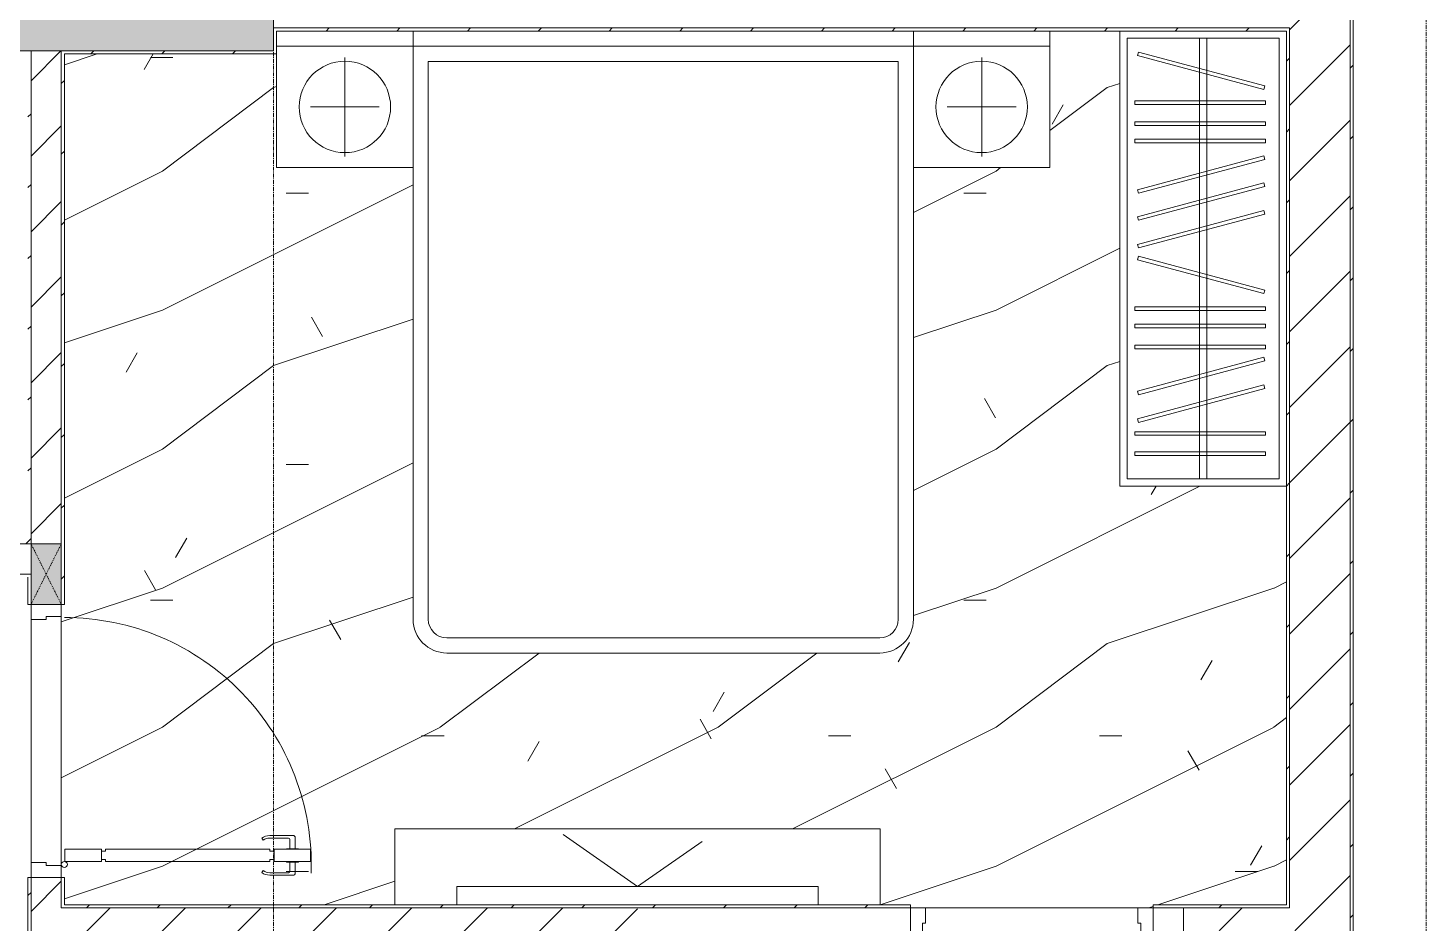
# Model space of a CAD drawing. Header units: millimetres. Extents: x 5357 to 259384, y -16348 to 109893.
# Drawn here: x 38043 to 42653, y 66887 to 69837 of the extents above; entities that cross this region are included whole.
import ezdxf

# ---------------------------------------------------------------- set-up
doc = ezdxf.new("R2010")
doc.units = ezdxf.units.MM
doc.linetypes.add('Dash', pattern=[6, 3, -3])
doc.linetypes.add('Grid Line', pattern=[22.225, 12.7, -3.175, 3.175, -3.175])
for name, color, linetype, lineweight in [('0-1', 7, 'Continuous', 5), ('A-DETL-GENF-1', 53, 'Continuous', 9), ('A-DOOR-1', 254, 'Continuous', 9), ('A-DOOR-2', 53, 'Continuous', 9), ('A-FLOR-1', 53, 'Continuous', 9), ('A-FLOR-PATT-1', 10, 'Continuous', 9), ('A-WALL-1', 9, 'Continuous', 18), ('A-WALL-2', 53, 'Continuous', 9), ('A-WALL-3', 113, 'Continuous', 18), ('A-WALL-PATT', 111, 'Continuous', 9), ('A-WALL-PATT-1', 10, 'Continuous', 9), ('A-WALL-PATT-2', 53, 'Continuous', 9), ('I-FURN-1', 254, 'Continuous', 9), ('I-WALL-1', 9, 'Continuous', 18), ('I-WALL-3', 2, 'Continuous', 18), ('S-COLS-1', 253, 'Continuous', 5), ('S-COLS-2', 9, 'Continuous', 18), ('S-COLS-3', 53, 'Continuous', 9), ('S-COLS-4', 254, 'Continuous', 9), ('S-COLS-HDLN-1', 53, 'Dash', 9), ('S-GRID-1', 1, 'Grid Line', 9)]:
    doc.layers.add(name, color=color, linetype=linetype, lineweight=lineweight)
pattern_1 = [(45, (0, 0), (-116.67262, 116.67262), [])]
pattern_2 = [(45, (0, 0), (-124.4508, 124.4508), [])]

# ---------------------------------------------------------------- blocks, each defined once
blk = doc.blocks.new('NCV_TKTC_KET CAU_rvt-1-TKCS_MB CẢNH QUAN CÂY XANH')
at = {"layer": 'S-COLS-1'}
blk.add_hatch(color=256, dxfattribs=at).paths.add_polyline_path([(38852.6, 69761.9), (38852.6, 70111.9), (37552.6, 70111.9), (37552.6, 69761.9), (38644.1, 69761.9)])
at = {"layer": 'S-COLS-2'}
for p, q in [((38852.6, 69761.9), (38852.6, 70111.9)), ((37552.6, 69761.9), (38852.6, 69761.9))]:
    blk.add_line(p, q, dxfattribs=at)
blk = doc.blocks.new('DOOR_CW_01 CANH MO-PANEL KINH - DIW_01-900x2200-CỬA GỖ VÂN LAMINATE-553375-TKCS_MB CẢNH QUAN CÂY XANH')
at = {"layer": 'A-DETL-GENF-1'}
for p, q in [((-397, -182), (-397, -62)), ((-397, -62), (-357, -62)), ((-357, -62), (-357, -182)), ((-357, -182), (-397, -182)), ((-391, -196), (-391, -182)), ((-391, -182), (-363, -182)), ((-363, -182), (-363, -196)), ((-397, -196), (-391, -196)), ((-397, -738), (-397, -196)), ((-357, -196), (-363, -196)), ((-357, -196), (-357, -738)), ((-442, -737), (-442, -816.5)), ((-434, -799.5), (-434, -737)), ((-433.9, -711.2), (-427.3, -715.8)), ((-320.1, -711.2), (-326.7, -715.8)), ((-320, -799.5), (-320, -737)), ((-312, -737), (-312, -816.5)), ((-397, -738), (-391, -738)), ((-357, -752), (-397, -752)), ((-397, -752), (-397, -872)), ((-391, -752), (-391, -738)), ((-363, -752), (-391, -752)), ((-357, -738), (-363, -738)), ((-363, -738), (-363, -752)), ((-357, -872), (-357, -752)), ((-399, -820.5), (-438, -820.5)), ((-399, -803.5), (-430, -803.5)), ((-399, -792.2), (-399, -831.8)), ((-397, -792.2), (-399, -792.2)), ((-397, -792.2), (-397, -831.8)), ((-357, -792.2), (-357, -831.8)), ((-357, -792.2), (-355, -792.2)), ((-355, -792.2), (-355, -831.8)), ((-355, -803.5), (-324, -803.5)), ((-355, -820.5), (-316, -820.5)), ((-399, -831.8), (-397, -831.8)), ((-397, -872), (-357, -872)), ((-355, -831.8), (-357, -831.8))]:
    blk.add_line(p, q, dxfattribs=at)
blk.add_circle((-407, -60), 10, dxfattribs=at)
for centre, radius, start, end in [((-407, -60), 814, 268, 0), ((-397, -737), 45, 145, 180), ((-397, -737), 37, 145, 180), ((-357, -737), 37, 0, 35), ((-357, -737), 45, 360, 35), ((-438, -816.5), 4, 180, 270), ((-430, -799.5), 4, 180, 270), ((-324, -799.5), 4, 270, 0), ((-316, -816.5), 4, 270, 0)]:
    blk.add_arc(centre, radius, start, end, dxfattribs=at)
at = {"layer": 'A-DOOR-2'}
for p, q in [((-450, -50), (-450, 50)), ((-450, 50), (-400, 50)), ((-400, 50), (-400, 0)), ((400, 0), (400, 50)), ((400, 50), (450, 50)), ((450, 50), (450, -50)), ((-410, 0), (-410, -50)), ((-400, 0), (-410, 0)), ((410, 0), (400, 0)), ((410, -50), (410, 0)), ((-410, -50), (-450, -50)), ((-407, -50), (-382, -50)), ((450, -50), (410, -50))]:
    blk.add_line(p, q, dxfattribs=at)
blk = doc.blocks.new('DOOR_CW_01 CANH MO-PANEL KINH - DIG_02-800x2200-CỬA NHÔM KÍNH-400864-TKCS_MB CẢNH QUAN CÂY XANH')
at = {"layer": 'A-DETL-GENF-1'}
for p, q in [((-347, 772), (-307, 772)), ((-347, 652), (-347, 772)), ((-307, 772), (-307, 652)), ((-392, 637), (-392, 716.5)), ((-349, 720.5), (-388, 720.5)), ((-384, 699.5), (-384, 637)), ((-349, 703.5), (-380, 703.5)), ((-349, 731.8), (-347, 731.8)), ((-349, 692.2), (-349, 731.8)), ((-347, 692.2), (-349, 692.2)), ((-347, 692.2), (-347, 731.8)), ((-307, 692.2), (-307, 731.8)), ((-305, 731.8), (-307, 731.8)), ((-307, 692.2), (-305, 692.2)), ((-305, 692.2), (-305, 731.8)), ((-305, 720.5), (-266, 720.5)), ((-305, 703.5), (-274, 703.5)), ((-270, 699.5), (-270, 637)), ((-262, 637), (-262, 716.5)), ((-307, 652), (-347, 652)), ((-313, 652), (-341, 652)), ((-341, 652), (-341, 638)), ((-313, 638), (-313, 652)), ((-383.9, 611.2), (-377.3, 615.8)), ((-347, 638), (-341, 638)), ((-347, 638), (-347, 196)), ((-307, 638), (-313, 638)), ((-307, 196), (-307, 638)), ((-270.1, 611.2), (-276.7, 615.8)), ((-347, 196), (-341, 196)), ((-341, 196), (-341, 182)), ((-307, 196), (-313, 196)), ((-313, 182), (-313, 196)), ((-307, 182), (-347, 182)), ((-347, 182), (-347, 62)), ((-341, 182), (-313, 182)), ((-307, 62), (-307, 182)), ((-347, 62), (-307, 62))]:
    blk.add_line(p, q, dxfattribs=at)
blk.add_circle((-357, 60), 10, dxfattribs=at)
for centre, radius, start, end in [((-357, 60), 714, 360, 92), ((-388, 716.5), 4, 90, 180), ((-380, 699.5), 4, 90, 180), ((-274, 699.5), 4, 0, 90), ((-266, 716.5), 4, 0, 90), ((-347, 637), 45, 180, 215), ((-347, 637), 37, 180, 215), ((-307, 637), 37, 325, 0), ((-307, 637), 45, 325, 0)]:
    blk.add_arc(centre, radius, start, end, dxfattribs=at)
at = {"layer": 'A-DOOR-2'}
for p, q in [((-360, 50), (-400, 50)), ((-400, 50), (-400, -50)), ((-360, 0), (-360, 50)), ((-357, 50), (-332, 50)), ((400, 50), (360, 50)), ((360, 50), (360, 0)), ((400, -50), (400, 50)), ((-350, 0), (-360, 0)), ((-350, -50), (-350, 0)), ((360, 0), (350, 0)), ((350, 0), (350, -50)), ((-400, -50), (-350, -50)), ((350, -50), (400, -50))]:
    blk.add_line(p, q, dxfattribs=at)
blk = doc.blocks.new('G1_SOF - BO TRU - 100x200-V75-TKCS_MB CẢNH QUAN CÂY XANH')
at = {"layer": 'S-COLS-3'}
blk.add_hatch(color=256, dxfattribs=at).paths.add_polyline_path([(-50, -100), (50, -100), (50, 100), (-50, 100)])
at = {"layer": 'S-COLS-2'}
for p, q in [((50, 100), (-50, 100)), ((-50, 100), (-50, -100)), ((50, -100), (50, 100))]:
    blk.add_line(p, q, dxfattribs=at)
at = {"layer": 'S-COLS-HDLN-1'}
for p, q in [((50, 100), (-50, -100)), ((-50, 100), (50, -100))]:
    blk.add_line(p, q, dxfattribs=at)
blk = doc.blocks.new('GIUONG NGU-2TAB-1600x2000 - GIUONG NGU-2TAB-1600x2000-842839-TKCS_MB CẢNH QUAN CÂY XANH')
at = {"layer": 'I-FURN-1'}
for p, q in [((8.5, 0), (8.5, -50)), ((458.5, -50), (458.5, 0)), ((458.5, 0), (458.5, -50)), ((2108.2, -50), (2108.2, 0)), ((2108.2, 0), (2108.2, -50)), ((2558.2, -50), (2558.2, 0)), ((458.5, -50), (8.5, -50)), ((8.5, -50), (8.5, -450.3)), ((8.5, -50), (458.5, -50)), ((458.5, -50), (8.5, -50)), ((8.5, -50), (8.5, -450.3)), ((233.5, -86.8), (233.5, -413.5)), ((458.5, -450.3), (458.5, -50)), ((2108.2, -50), (458.5, -50)), ((458.5, -50), (458.5, -1938.9)), ((458.5, -50), (2108.2, -50)), ((458.5, -1938.9), (458.5, -50)), ((458.5, -450.3), (458.5, -50)), ((458.5, -50), (2108.2, -50)), ((2558.2, -50), (2108.2, -50)), ((2108.2, -50), (2108.2, -450.3)), ((2108.2, -1938.9), (2108.2, -50)), ((2108.2, -50), (2558.2, -50)), ((2108.2, -50), (2558.2, -50)), ((2108.2, -450.3), (2108.2, -50)), ((2108.2, -50), (2108.2, -1938.9)), ((2333.2, -86.8), (2333.2, -413.5)), ((2558.2, -450.3), (2558.2, -50)), ((2558.2, -50), (2558.2, -450.3)), ((508.5, -100), (2058.2, -100)), ((508.5, -1938.9), (508.5, -100)), ((2058.2, -100), (2058.2, -1938.9)), ((120.2, -250.2), (346.8, -250.2)), ((2446.5, -250.2), (2219.8, -250.2)), ((8.5, -450.3), (458.5, -450.3)), ((8.5, -450.3), (458.5, -450.3)), ((2108.2, -450.3), (2558.2, -450.3)), ((2558.2, -450.3), (2108.2, -450.3)), ((1997.1, -2000), (569.6, -2000)), ((569.6, -2050), (1997.1, -2050)), ((1997.1, -2050), (569.6, -2050))]:
    blk.add_line(p, q, dxfattribs=at)
for centre in [(233.5, -250.2), (2333.2, -250.2)]:
    blk.add_circle(centre, 150.7, dxfattribs=at)
for centre, radius, start, end in [((569.6, -1938.9), 111.1, 180, 270), ((569.6, -1938.9), 111.1, 180, 270), ((569.6, -1938.9), 61.1, 180, 270), ((1997.1, -1938.9), 111.1, 270, 360), ((1997.1, -1938.9), 61.1, 270, 0), ((1997.1, -1938.9), 111.1, 270, 0)]:
    blk.add_arc(centre, radius, start, end, dxfattribs=at)
blk = doc.blocks.new('TU QUAN AO-SUITE ROOM_3 - TU QUAN AO-SUITE ROOM_3-V76-TKCS_MB CẢNH QUAN CÂY XANH')
at = {"layer": 'I-FURN-1'}
for p, q in [((-550, 1500), (0, 1500)), ((0, 1500), (-550, 1500)), ((-24, 1476), (-526, 1476)), ((-526, 1476), (-526, 600)), ((-526, 1476), (-526, 24)), ((-287, 576), (-287, 1476)), ((-263, 576), (-263, 1476)), ((-24, 24), (-24, 1476)), ((0, 1500), (0, 0)), ((0, 0), (0, 1500)), ((-480.1, 1386.9), (-480.1, 1398.9)), ((-480.1, 1398.9), (-50.1, 1398.9)), ((-480.1, 1386.9), (-480.1, 1398.9)), ((-50.1, 1386.9), (-480.1, 1386.9)), ((-50.1, 1398.9), (-50.1, 1386.9)), ((-480.1, 1320.5), (-480.1, 1332.5)), ((-480.1, 1332.5), (-50.1, 1332.5)), ((-480.1, 1320.5), (-480.1, 1332.5)), ((-50.1, 1320.5), (-480.1, 1320.5)), ((-50.1, 1332.5), (-50.1, 1320.5)), ((-478.3, 1178.1), (-61.3, 1289.9)), ((-58.2, 1278.3), (-475.2, 1166.5)), ((-61.3, 1289.9), (-58.2, 1278.3)), ((-478.3, 1086.9), (-61.3, 1198.6)), ((-61.3, 1198.6), (-58.2, 1187.1)), ((-475.2, 1166.5), (-478.3, 1178.1)), ((-58.2, 1187.1), (-475.2, 1075.3)), ((-475.2, 1075.3), (-478.3, 1086.9)), ((-480.1, 1035.3), (-480.1, 1047.3)), ((-480.1, 1047.3), (-50.1, 1047.3)), ((-480.1, 1035.3), (-480.1, 1047.3)), ((-50.1, 1035.3), (-480.1, 1035.3)), ((-50.1, 1047.3), (-50.1, 1035.3)), ((-480.1, 965.8), (-480.1, 977.8)), ((-480.1, 977.8), (-50.1, 977.8)), ((-480.1, 965.8), (-480.1, 977.8)), ((-50.1, 977.8), (-50.1, 965.8)), ((-50.1, 965.8), (-480.1, 965.8)), ((-480.1, 908.6), (-480.1, 920.6)), ((-480.1, 920.6), (-50.1, 920.6)), ((-480.1, 908.6), (-480.1, 920.6)), ((-50.1, 908.6), (-480.1, 908.6)), ((-50.1, 920.6), (-50.1, 908.6)), ((-475.2, 865.5), (-478.3, 853.9)), ((-478.3, 853.9), (-61.3, 742.1)), ((-58.2, 753.7), (-475.2, 865.5)), ((-61.3, 742.1), (-58.2, 753.7)), ((-478.3, 603.1), (-61.3, 714.9)), ((-58.2, 703.3), (-475.2, 591.5)), ((-61.3, 714.9), (-58.2, 703.3)), ((-526, 24), (-526, 600)), ((-478.3, 511.9), (-61.3, 623.6)), ((-475.2, 591.5), (-478.3, 603.1)), ((-58.2, 612.1), (-475.2, 500.3)), ((-61.3, 623.6), (-58.2, 612.1)), ((-287, 24), (-287, 576)), ((-263, 24), (-263, 576)), ((-478.3, 423.1), (-61.3, 534.9)), ((-475.2, 500.3), (-478.3, 511.9)), ((-58.2, 523.3), (-475.2, 411.5)), ((-61.3, 534.9), (-58.2, 523.3)), ((-475.2, 411.5), (-478.3, 423.1)), ((-480.1, 368.4), (-480.1, 356.4)), ((-50.1, 368.4), (-480.1, 368.4)), ((-480.1, 356.4), (-50.1, 356.4)), ((-50.1, 356.4), (-50.1, 368.4)), ((-480.1, 311.2), (-480.1, 299.2)), ((-50.1, 311.2), (-480.1, 311.2)), ((-480.1, 299.2), (-50.1, 299.2)), ((-50.1, 299.2), (-50.1, 311.2)), ((-480.1, 241.7), (-480.1, 229.7)), ((-50.1, 241.7), (-480.1, 241.7)), ((-50.1, 229.7), (-50.1, 241.7)), ((-480.1, 229.7), (-50.1, 229.7)), ((-475.2, 192.7), (-478.3, 181.1)), ((-58.2, 80.9), (-475.2, 192.7)), ((-478.3, 181.1), (-61.3, 69.4)), ((-61.3, 69.4), (-58.2, 80.9)), ((-526, 24), (-24, 24))]:
    blk.add_line(p, q, dxfattribs=at)
blk = doc.blocks.new('RES_BAN AN - RES_BAN AN-850636-TKCS_MB CẢNH QUAN CÂY XANH')
at = {"layer": 'I-FURN-1'}
for p, q in [((0, 250), (1600, 250)), ((0, 0), (0, 250)), ((1600, 250), (1600, 0))]:
    blk.add_line(p, q, dxfattribs=at)
blk = doc.blocks.new('KE TIVI-2 - KE TIVI-2-850637-TKCS_MB CẢNH QUAN CÂY XANH')
at = {"layer": 'I-FURN-1'}
for p, q in [((0, 60), (-245.7, 232.1)), ((213, 209.1), (0, 60)), ((-595.6, 60), (595.6, 60)), ((-595.6, 0), (-595.6, 60)), ((595.6, 60), (595.6, 0))]:
    blk.add_line(p, q, dxfattribs=at)
blk = doc.blocks.new('NCV_TKTC_TANG 1_rvt-1-TKCS_MB CẢNH QUAN CÂY XANH')
at = {"layer": 'A-FLOR-PATT-1'}
h = blk.add_hatch(dxfattribs=at)
h.set_pattern_fill('FP_9', color=256, style=0, pattern_type=2)
h.set_pattern_definition([(0, (0, 0), (1788.16, 447.04), [73.762, -1267.358, 73.762, -1267.358, -7152.64]), (0, (0, 0), (1788.16, 447.04), [-2682.24, 73.762, -2608.478, 73.762, -1267.358, -3129.28]), (0, (0, 0), (1788.16, 447.04), [-6705.6, 73.762, -820.318, 73.762, -2161.438]), (120, (670.56, 223.5), (-1281.228, 1325.072), [73.762, -1267.358, 73.762, -8419.998]), (120, (670.56, 223.5), (-1281.228, 1325.072), [-1414.882, -1267.358, 73.762, -2608.478, -4470.4]), (120, (670.56, 223.5), (-1281.228, 1325.072), [-5364.48, 73.762, -1267.358, 73.762, -3055.518]), (120, (670.56, 223.5), (-1281.228, 1325.072), [-6779.362, -820.318, 73.762, -2161.438]), (240, (894.1, 1117.6), (-506.932, -1772.112), [73.762, -1267.358, 73.762, -8419.998]), (240, (894.1, 1117.6), (-506.932, -1772.112), [-1414.882, -1267.358, 73.762, -2608.478, -4470.4]), (240, (894.1, 1117.6), (-506.932, -1772.112), [-5364.48, 73.762, -1267.358, 73.762, -3055.518]), (240, (894.1, 1117.6), (-506.932, -1772.112), [-6779.362, -820.318, 73.762, -2161.438])])
h.paths.add_polyline_path([(38152.6, 67936.9), (38152.6, 67936.9), (38162.6, 67916.9)])
h.paths.add_polyline_path([(41712.6, 66936.9), (41752.6, 66936.9), (41752.6, 66946.9), (42192.6, 66946.9), (42192.6, 68326.9), (41642.6, 68326.9), (41642.6, 69826.9), (41412.3, 69826.9), (41412.3, 69376.6), (40962.3, 69376.6), (40962.3, 67888), (40958.5, 67859.3), (40947.4, 67832.5), (40929.8, 67809.5), (40906.7, 67791.8), (40879.9, 67780.7), (40851.2, 67776.9), (39423.7, 67776.9), (39395, 67780.7), (39368.2, 67791.8), (39345.2, 67809.5), (39327.5, 67832.5), (39316.4, 67859.3), (39312.6, 67888), (39312.6, 69376.6), (38862.6, 69376.6), (38862.6, 69751.9), (38162.6, 69751.9), (38162.6, 67936.9), (38152.6, 67936.9), (38152.6, 67036.9), (38162.6, 67036.9), (38162.6, 66946.9), (39252.6, 66946.9), (39252.6, 67196.9), (40852.6, 67196.9), (40852.6, 66946.9), (40952.6, 66946.9), (40952.6, 66936.9), (41702.6, 66936.9)])
h = blk.add_hatch(dxfattribs=at)
h.set_pattern_fill('FP_4', color=256, style=0, pattern_type=2)
h.set_pattern_definition([(216.87, (366.52, 916.3), (2748.89673, 1832.6049), [458.15, -4123.35]), (206.565, (916.3, 641.4), (-916.3012, -916.2996), [1024.455, -1024.455]), (198.435, (916.3, 183.26), (-1832.5985, -916.3019), [579.52, -2318.076])])
h.paths.add_polyline_path([(38152.6, 67936.9), (38152.6, 67936.9), (38162.6, 67916.9)])
h.paths.add_polyline_path([(41712.6, 66936.9), (41752.6, 66936.9), (41752.6, 66946.9), (42192.6, 66946.9), (42192.6, 68326.9), (41642.6, 68326.9), (41642.6, 69826.9), (41412.3, 69826.9), (41412.3, 69376.6), (40962.3, 69376.6), (40962.3, 67888), (40958.5, 67859.3), (40947.4, 67832.5), (40929.8, 67809.5), (40906.7, 67791.8), (40879.9, 67780.7), (40851.2, 67776.9), (39423.7, 67776.9), (39395, 67780.7), (39368.2, 67791.8), (39345.2, 67809.5), (39327.5, 67832.5), (39316.4, 67859.3), (39312.6, 67888), (39312.6, 69376.6), (38862.6, 69376.6), (38862.6, 69751.9), (38162.6, 69751.9), (38162.6, 67936.9), (38152.6, 67936.9), (38152.6, 67036.9), (38162.6, 67036.9), (38162.6, 66946.9), (39252.6, 66946.9), (39252.6, 67196.9), (40852.6, 67196.9), (40852.6, 66946.9), (40952.6, 66946.9), (40952.6, 66936.9), (41702.6, 66936.9)])
at = {"layer": 'A-WALL-PATT-1'}
h = blk.add_hatch(dxfattribs=at)
h.set_pattern_fill('FP_2', color=256, style=0, pattern_type=2)
h.set_pattern_definition(pattern_2)
h.paths.add_polyline_path([(38142.6, 65036.9), (38152.6, 65036.9), (38152.6, 65937.3), (38052.6, 65937.3), (38052.6, 65036.9)])
h.paths.add_polyline_path([(38152.6, 66737.3), (38152.6, 67036.9), (38052.6, 67036.9), (38052.6, 66737.3), (38102.6, 66737.3)])
h.paths.add_polyline_path([(38057.3, 68136.9), (38152.6, 68136.9), (38152.6, 69761.9), (38052.6, 69761.9), (38052.6, 68136.9)])
h = blk.add_hatch(dxfattribs=at)
h.set_pattern_fill('FP_2', color=256, style=0, pattern_type=2)
h.set_pattern_definition(pattern_2)
h.paths.add_polyline_path([(39551.9, 66836.9), (40052.6, 66836.9), (40052.6, 66936.9), (38152.6, 66936.9), (38152.6, 66836.9), (39249.3, 66836.9)])
at = {"layer": 'A-WALL-PATT-2'}
h = blk.add_hatch(dxfattribs=at)
h.set_pattern_fill('FP_10', color=256, style=0, pattern_type=2)
h.set_pattern_definition(pattern_1)
h.paths.add_polyline_path([(38862.6, 69826.9), (42192.6, 69826.9), (42192.6, 69836.9), (38852.6, 69836.9), (38852.6, 69826.9)])
h = blk.add_hatch(dxfattribs=at)
h.set_pattern_fill('FP_10', color=256, style=0, pattern_type=2)
h.set_pattern_definition(pattern_1)
h.paths.add_polyline_path([(42202.6, 66946.9), (42202.6, 69836.9), (42192.6, 69836.9), (42192.6, 66946.9)])
h = blk.add_hatch(dxfattribs=at)
h.set_pattern_fill('FP_10', color=256, style=0, pattern_type=2)
h.set_pattern_definition(pattern_1)
h.paths.add_polyline_path([(38052.6, 68146.9), (38052.6, 69761.9), (38042.6, 69761.9), (38042.6, 68146.9)])
h = blk.add_hatch(dxfattribs=at)
h.set_pattern_fill('FP_10', color=256, style=0, pattern_type=2)
h.set_pattern_definition(pattern_1)
h.paths.add_polyline_path([(38152.6, 69751.9), (38852.6, 69751.9), (38852.6, 69761.9), (38152.6, 69761.9)])
h = blk.add_hatch(dxfattribs=at)
h.set_pattern_fill('FP_10', color=256, style=0, pattern_type=2)
h.set_pattern_definition(pattern_1)
h.paths.add_polyline_path([(38152.6, 66946.9), (38162.6, 66946.9), (38162.6, 67036.9), (38152.6, 67036.9)])
h.paths.add_polyline_path([(38152.6, 67936.9), (38162.6, 67936.9), (38162.6, 69751.9), (38152.6, 69751.9), (38152.6, 68136.9)])
h = blk.add_hatch(dxfattribs=at)
h.set_pattern_fill('FP_10', color=256, style=0, pattern_type=2)
h.set_pattern_definition(pattern_1)
h.paths.add_polyline_path([(37052.2, 68136.9), (37102.6, 68136.9), (37102.6, 68146.9), (36352.6, 68146.9), (36352.6, 68136.9), (36952.6, 68136.9)])
h.paths.add_polyline_path([(38052.6, 68136.9), (38052.6, 68146.9), (38002.6, 68146.9), (38002.6, 68136.9), (38038.9, 68136.9)])
h = blk.add_hatch(dxfattribs=at)
h.set_pattern_fill('FP_10', color=256, style=0, pattern_type=2)
h.set_pattern_definition(pattern_1)
h.paths.add_polyline_path([(38052.6, 64836.9), (38052.6, 65937.3), (38042.6, 65937.3), (38042.6, 64836.9)])
h.paths.add_polyline_path([(38052.6, 66737.3), (38052.6, 67036.9), (38042.6, 67036.9), (38042.6, 66737.3)])
h.paths.add_polyline_path([(38042.6, 67936.9), (38052.6, 67936.9), (38052.6, 68036.9), (38042.6, 68036.9), (38042.6, 67944.9)])
h = blk.add_hatch(dxfattribs=at)
h.set_pattern_fill('FP_10', color=256, style=0, pattern_type=2)
h.set_pattern_definition(pattern_1)
h.paths.add_polyline_path([(40952.6, 66936.9), (40952.6, 66946.9), (38152.6, 66946.9), (38152.6, 66936.9), (40459.7, 66936.9)])
h.paths.add_polyline_path([(42202.6, 66936.9), (42202.6, 66946.9), (41752.6, 66946.9), (41752.6, 66936.9), (41852.6, 66936.9)])
at = {"layer": 'A-FLOR-1'}
for p, q in [((38042.6, 68036.9), (38002.6, 68036.9)), ((38052.6, 67086.9), (38052.6, 67886.9)), ((38052.6, 67886.9), (38052.6, 67086.9)), ((38152.6, 67896.9), (38152.6, 67076.9)), ((38152.6, 67076.9), (38152.6, 67896.9)), ((41002.6, 66936.9), (41702.6, 66936.9))]:
    blk.add_line(p, q, dxfattribs=at)
at = {"layer": 'A-WALL-1'}
for p, q in [((38152.6, 69761.9), (38052.6, 69761.9)), ((38152.6, 69751.9), (38152.6, 69761.9)), ((38052.6, 68146.9), (38052.6, 68136.9)), ((38152.6, 66936.9), (38152.6, 66946.9)), ((40052.6, 66936.9), (38152.6, 66936.9))]:
    blk.add_line(p, q, dxfattribs=at)
at = {"layer": 'A-WALL-2'}
for p, q in [((38052.6, 68146.9), (38052.6, 69761.9)), ((38052.6, 69761.9), (38052.6, 68146.9)), ((38152.6, 69751.9), (38152.6, 68136.9)), ((38152.6, 68136.9), (38152.6, 69751.9)), ((38002.6, 68136.9), (38052.6, 68136.9)), ((38052.6, 66737.3), (38052.6, 67036.9)), ((38052.6, 67036.9), (38052.6, 66737.3)), ((38152.6, 67036.9), (38152.6, 66946.9)), ((38152.6, 66946.9), (38152.6, 67036.9)), ((40052.6, 66936.9), (40952.6, 66936.9)), ((41752.6, 66936.9), (41852.6, 66936.9))]:
    blk.add_line(p, q, dxfattribs=at)
at = {"layer": 'I-WALL-1'}
for p, q in [((42192.6, 69836.9), (38852.6, 69836.9)), ((38852.6, 69836.9), (38852.6, 69826.9)), ((38852.6, 69826.9), (38852.6, 69761.9)), ((38862.6, 69826.9), (42192.6, 69826.9)), ((38862.6, 69751.9), (38862.6, 69826.9)), ((42202.6, 69836.9), (42192.6, 69836.9)), ((42192.6, 69826.9), (42192.6, 66946.9)), ((42202.6, 66946.9), (42202.6, 69836.9)), ((38052.6, 69761.9), (38042.6, 69761.9)), ((38852.6, 69761.9), (38152.6, 69761.9)), ((38152.6, 69761.9), (38152.6, 69751.9)), ((38162.6, 69751.9), (38852.6, 69751.9)), ((38162.6, 67936.9), (38162.6, 69751.9)), ((38852.6, 69751.9), (38862.6, 69751.9)), ((38052.6, 68136.9), (38052.6, 68146.9)), ((38052.6, 68036.9), (38042.6, 68036.9)), ((38042.6, 68026.9), (38042.6, 67936.9)), ((38042.6, 67936.9), (38052.6, 67936.9)), ((38152.6, 67936.9), (38162.6, 67936.9)), ((38052.6, 67036.9), (38042.6, 67036.9)), ((38042.6, 67036.9), (38042.6, 66737.3)), ((38162.6, 67036.9), (38152.6, 67036.9)), ((38162.6, 66946.9), (38162.6, 67036.9)), ((38152.6, 66946.9), (38152.6, 66936.9)), ((40952.6, 66946.9), (38162.6, 66946.9)), ((40952.6, 66936.9), (40952.6, 66946.9)), ((42192.6, 66946.9), (41752.6, 66946.9)), ((41752.6, 66946.9), (41752.6, 66936.9)), ((42202.6, 66936.9), (42202.6, 66946.9)), ((38152.6, 66936.9), (40052.6, 66936.9)), ((41852.6, 66936.9), (42202.6, 66936.9))]:
    blk.add_line(p, q, dxfattribs=at)
at = {"layer": 'A-DOOR-1'}
for name, p, rotation in [('DOOR_CW_01 CANH MO-PANEL KINH - DIW_01-900x2200-CỬA GỖ VÂN LAMINATE-553375-TKCS_MB CẢNH QUAN CÂY XANH', (38102.6, 67486.9), 89.99999999999915), ('DOOR_CW_01 CANH MO-PANEL KINH - DIG_02-800x2200-CỬA NHÔM KÍNH-400864-TKCS_MB CẢNH QUAN CÂY XANH', (41352.6, 66886.9), 180)]:
    blk.add_blockref(name, p, dxfattribs=dict(at, rotation=rotation))
at = {"layer": 'I-FURN-1'}
for name, p in [('GIUONG NGU-2TAB-1600x2000 - GIUONG NGU-2TAB-1600x2000-842839-TKCS_MB CẢNH QUAN CÂY XANH', (38854.1, 69826.9)), ('RES_BAN AN - RES_BAN AN-850636-TKCS_MB CẢNH QUAN CÂY XANH', (39252.6, 66946.9)), ('KE TIVI-2 - KE TIVI-2-850637-TKCS_MB CẢNH QUAN CÂY XANH', (40052.6, 66946.9))]:
    blk.add_blockref(name, p, dxfattribs=at)
at = {"layer": 'I-FURN-1', "rotation": 180}
blk.add_blockref('TU QUAN AO-SUITE ROOM_3 - TU QUAN AO-SUITE ROOM_3-V76-TKCS_MB CẢNH QUAN CÂY XANH', (41642.6, 69826.9), dxfattribs=at)
at = {"layer": 'S-COLS-4'}
blk.add_blockref('G1_SOF - BO TRU - 100x200-V75-TKCS_MB CẢNH QUAN CÂY XANH', (38102.6, 68036.9), dxfattribs=at)

msp = doc.modelspace()

# ---------------------------------------------------------------- hatches: boundary and pattern name
at = {"layer": 'A-WALL-PATT'}
h = msp.add_hatch(dxfattribs=at)
h.set_pattern_fill('FP_1', color=256, style=0, pattern_type=2)
h.set_pattern_definition(pattern_2)
h.paths.add_polyline_path([(42402.6, 66936.9), (42402.6, 70036.9), (42202.6, 70036.9), (42202.6, 66936.9), (42275.4, 66936.9)])
h = msp.add_hatch(dxfattribs=at)
h.set_pattern_fill('FP_41', color=256, style=0, pattern_type=2)
h.set_pattern_definition(pattern_1)
h.paths.add_polyline_path([(42402.6, 65876.9), (42412.6, 65876.9), (42412.6, 70046.9), (42402.6, 70046.9), (42402.6, 65886.9)])
h = msp.add_hatch(dxfattribs=at)
h.set_pattern_fill('FP_1', color=256, style=0, pattern_type=2)
h.set_pattern_definition(pattern_2)
h.paths.add_polyline_path([(42402.6, 66736.9), (42402.6, 66936.9), (41852.6, 66936.9), (41852.6, 66736.9), (42302.6, 66736.9)])

# ---------------------------------------------------------------- linework, layer by layer
at = {"layer": 'A-WALL-3'}
for p, q in [((42402.6, 66736.9), (42402.6, 70036.9)), ((42202.6, 69836.9), (42202.6, 66936.9)), ((42202.6, 66936.9), (41852.6, 66936.9)), ((41852.6, 66936.9), (41852.6, 65035.3))]:
    msp.add_line(p, q, dxfattribs=at)
at = {"layer": 'I-WALL-3'}
for p, q in [((42402.6, 70036.9), (42402.6, 65886.9)), ((42412.6, 65876.9), (42412.6, 70046.9))]:
    msp.add_line(p, q, dxfattribs=at)
at = {"layer": 'S-GRID-1'}
for p, q in [((38852.6, 20960.6), (38852.6, 80482.7)), ((42652.6, 20960.6), (42652.6, 80482.7))]:
    msp.add_line(p, q, dxfattribs=at)

# ---------------------------------------------------------------- block references
at = {"layer": '0-1'}
for name in ['NCV_TKTC_KET CAU_rvt-1-TKCS_MB CẢNH QUAN CÂY XANH', 'NCV_TKTC_TANG 1_rvt-1-TKCS_MB CẢNH QUAN CÂY XANH']:
    msp.add_blockref(name, (0, 0), dxfattribs=at)

doc.saveas('drawing.dxf')
